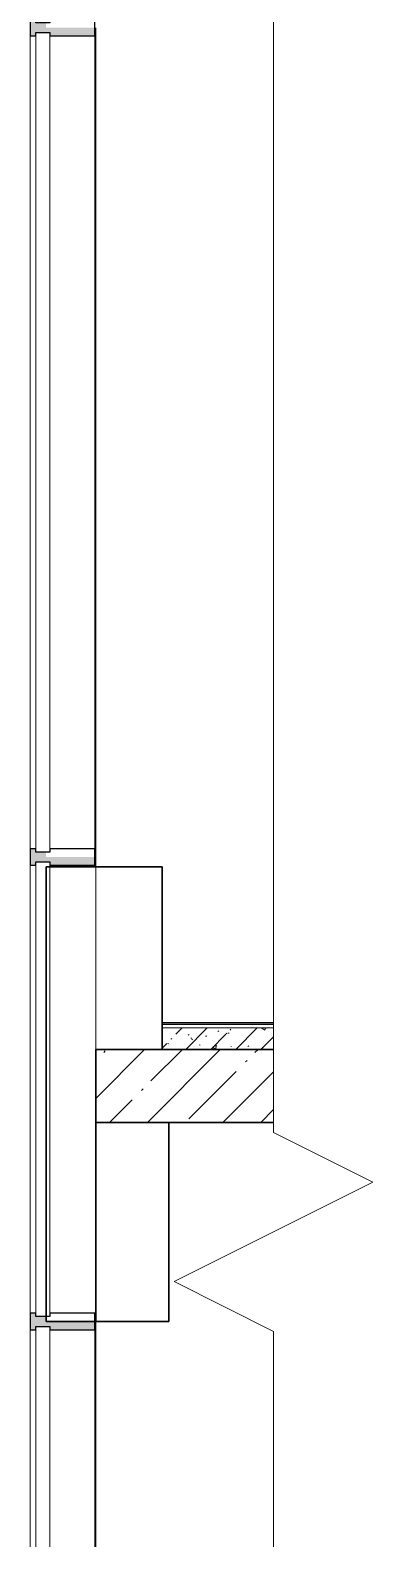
# Model space of a CAD drawing. Header units: millimetres. Extents: x -2128 to 116635, y -18248 to 18481.
# Drawn here: x 114987 to 116021, y 6845 to 11392 of the extents above; entities that cross this region are included whole.
import ezdxf

# ---------------------------------------------------------------- set-up
doc = ezdxf.new("R2010")
doc.units = ezdxf.units.MM
for name, color, linetype, lineweight in [('A-DETL-GENF', 7, 'Continuous', 9), ('A-FLOR-1', 7, 'Continuous', 35), ('A-FLOR-MCUT', 7, 'Continuous', 5), ('A-FLOR-PATT-1', 7, 'Continuous', 5), ('A-GLAZ-1', 7, 'Continuous', 5), ('A-GLAZ-CURT-1', 7, 'Continuous', 5), ('A-GLAZ-CWMG', 7, 'Continuous', 9), ('A-GLAZ-CWMG-1', 7, 'Continuous', 25), ('A-WALL', 7, 'Continuous', 5), ('A-WALL-1', 7, 'Continuous', 35), ('I-WALL', 7, 'Continuous', 5), ('I-WALL-1', 7, 'Continuous', 35)]:
    doc.layers.add(name, color=color, linetype=linetype, lineweight=lineweight)

# ---------------------------------------------------------------- blocks, each defined once
blk = doc.blocks.new('PNS_Панель прямоугольная - Нр_Стекло - 42мм-39561845-АР2_Фасад в А-Г копия 1')
at = {"layer": 'A-GLAZ-1'}
for p, q in [((10261, 7485), (10219, 7485)), ((10219, 7485), (10219, 4840)), ((10261, 4840), (10261, 7485)), ((10219, 4840), (10261, 4840))]:
    blk.add_line(p, q, dxfattribs=at)
blk = doc.blocks.new('Прямоугольный импост - Рядовой 50х195-39561523-АР2_Фасад в А-Г копия 1')
at = {"layer": 'A-GLAZ-CWMG'}
for p, q in [((10202, 8925), (10202, 11375)), ((10397, 8925), (10397, 11375))]:
    blk.add_line(p, q, dxfattribs=at)
blk = doc.blocks.new('Прямоугольный импост - Рядовой 50х195-39561515-АР2_Фасад в А-Г копия 1')
at = {"layer": 'A-GLAZ-CWMG'}
blk.add_hatch(color=256, dxfattribs=at).paths.add_polyline_path([(10397, 11375), (10397, 11400), (10250, 11400), (10250, 11415), (10219, 11415), (10219, 11425), (10202, 11425), (10202, 11375), (10219, 11375), (10219, 11385), (10261, 11385), (10261, 11375), (10393.8, 11375)], flags=0)
at = {"layer": 'A-GLAZ-CWMG-1'}
for p, q in [((10219, 11425), (10202, 11425)), ((10202, 11425), (10202, 11375)), ((10219, 11415), (10219, 11425)), ((10397, 11425), (10261, 11425)), ((10261, 11425), (10261, 11415)), ((10397, 11375), (10397, 11425)), ((10202, 11375), (10219, 11375)), ((10261, 11415), (10219, 11415)), ((10219, 11375), (10219, 11385)), ((10219, 11385), (10261, 11385)), ((10261, 11385), (10261, 11375)), ((10261, 11375), (10397, 11375))]:
    blk.add_line(p, q, dxfattribs=at)
blk = doc.blocks.new('PNS_Панель прямоугольная - Нр_Стекло - 42мм-39561829-АР2_Фасад в А-Г копия 1')
at = {"layer": 'A-GLAZ-1'}
for p, q in [((10261, 11385), (10219, 11385)), ((10219, 11385), (10219, 8915)), ((10261, 8915), (10261, 11385)), ((10219, 8915), (10261, 8915))]:
    blk.add_line(p, q, dxfattribs=at)
blk = doc.blocks.new('Прямоугольный импост - Рядовой 50х195-39561525-АР2_Фасад в А-Г копия 1')
at = {"layer": 'A-GLAZ-CWMG'}
for p, q in [((10202, 7525), (10202, 8875)), ((10397, 8870), (10397, 8875))]:
    blk.add_line(p, q, dxfattribs=at)
blk = doc.blocks.new('PNS_Панель прямоугольная - Нр_Стемалит - 42 мм-39561745-АР2_Фасад в А-Г копия 1')
at = {"layer": 'A-GLAZ-1'}
for p, q in [((10261, 8885), (10219, 8885)), ((10219, 8885), (10219, 7515)), ((10261, 7515), (10261, 8885)), ((10219, 7515), (10261, 7515))]:
    blk.add_line(p, q, dxfattribs=at)
blk = doc.blocks.new('Прямоугольный импост - Рядовой 50х195-39561527-АР2_Фасад в А-Г копия 1')
at = {"layer": 'A-GLAZ-CWMG'}
for p, q in [((10202, 4850), (10202, 7475)), ((10397, 4850), (10397, 7475)), ((10230, 4800), (10219, 4800))]:
    blk.add_line(p, q, dxfattribs=at)
blk = doc.blocks.new('DET_L_Линия разрыва - М100-35794277-АР2_Фасад в А-Г копия 1')
at = {"layer": 'A-DETL-GENF'}
for p, q in [((10936.1, 17334.2), (10936.1, 8070)), ((10936.1, 8070), (11236.1, 7920)), ((11236.1, 7920), (10636.1, 7620)), ((10636.1, 7620), (10936.1, 7470)), ((10936.1, 7470), (10936.1, 0))]:
    blk.add_line(p, q, dxfattribs=at)

msp = doc.modelspace()

# ---------------------------------------------------------------- hatches: boundary and pattern name
at = {"layer": 'A-FLOR-PATT-1'}
h = msp.add_hatch(dxfattribs=at)
h.set_pattern_fill('FP_90', color=256, style=0, pattern_type=2)
h.set_pattern_definition([(45, (108537.23, 4946), (-75.4342, 75.4342), [106.68, -17.78, 3.556, -17.78]), (45, (108537.23, 5021.39), (-75.4342, 75.4342), []), (50, (108537.23, 4946), (127.5292, -11.1576), [13.335, -146.685]), (355, (108537.23, 4946), (-24.6697, 133.74), [10.668, -117.348]), (100.451, (108547.85, 4945.07), (102.8597, 122.5818), [11.333, -124.663]), (46.184, (108537.23, 4981.56), (189.7552, -29.4304), [20.003, -220.028]), (96.636, (108553.04, 4979.1), (166.182, 173.1996), [17, -186.995]), (351.184, (108537.23, 4981.56), (166.184, 173.1976), [16.002, -176.022]), (21, (108555.01, 4972.67), (106.1303, -71.586), [13.335, -146.685]), (326, (108555.01, 4972.67), (43.2619, 128.9318), [10.668, -117.348]), (71.451, (108563.85, 4966.7), (149.392, 57.345), [11.333, -124.663]), (37.5, (108537.227, 4946), (2.16223, 59.18836), [3.353, -112.573, 3.353, -115.773, -117.792]), (37.5, (108537.227, 4946), (2.16223, 59.18836), [-235.052, 3.353, -114.44]), (7.5, (108537.23, 4946), (46.77386, 70.12615), [3.353, -64.567, 3.353, -109.906, -44.895]), (7.5, (108537.23, 4946), (46.77386, 70.12615), [-181.178, 3.353, -41.542]), (327.5, (108497.58, 4946), (94.91367, -4.0101), [3.353, -41.097, 3.353, -135.331, -184.023]), (327.5, (108497.58, 4946), (94.91367, -4.0101), [-183.134, 3.353, -180.67]), (317.5, (108479.8, 4946), (103.6906, 17.7988), [3.353, -54.432, 3.353, -88.748, -130.683]), (317.5, (108479.8, 4946), (103.6906, 17.7988), [-149.885, 3.353, -127.33])])
h.paths.add_polyline_path([(115385.2, 8320), (115721.3, 8320), (115721.3, 8385), (115385.2, 8385)], flags=0)
h = msp.add_hatch(dxfattribs=at)
h.set_pattern_fill('FP_88', color=256, style=0, pattern_type=2)
h.set_pattern_definition([(45, (108537.23, 4946), (-114.0493, 114.0493), []), (45, (108651.28, 4946), (-114.0493, 114.0493), [201.612, -40.322, 6.706, -33.617])])
h.paths.add_polyline_path([(115405.2, 8100), (115721.3, 8100), (115721.3, 8320), (115185.2, 8320), (115185.2, 8100)], flags=0)

# ---------------------------------------------------------------- linework, layer by layer
at = {"layer": 'A-FLOR-1'}
for p, q in [((115721.3, 8400), (115385.2, 8400)), ((115385.2, 8400), (115385.2, 8320)), ((115721.3, 8320), (115185.2, 8320)), ((115405.2, 8100), (115721.3, 8100))]:
    msp.add_line(p, q, dxfattribs=at)
at = {"layer": 'A-FLOR-MCUT'}
for p, q in [((115721.3, 8395), (115385.2, 8395)), ((115721.3, 8385), (115385.2, 8385))]:
    msp.add_line(p, q, dxfattribs=at)
at = {"layer": 'A-WALL'}
for p, q in [((115185.2, 8870), (115185.2, 8320)), ((115185.2, 7500), (115185.2, 8100)), ((115185.2, 8100), (115185.2, 7500))]:
    msp.add_line(p, q, dxfattribs=at)
at = {"layer": 'A-WALL-1'}
for p, q in [((115385.2, 8870), (115185.2, 8870)), ((115385.2, 8400), (115385.2, 8870))]:
    msp.add_line(p, q, dxfattribs=at)
at = {"layer": 'I-WALL'}
for p, q in [((115185.2, 11400), (115185.2, 8870)), ((115185.2, 7500), (115185.2, 4800))]:
    msp.add_line(p, q, dxfattribs=at)
at = {"layer": 'I-WALL-1'}
for p, q in [((115185.2, 8870), (115035.2, 8870)), ((115035.2, 8870), (115035.2, 7500)), ((115185.2, 8100), (115185.2, 8320)), ((115405.2, 8100), (115185.2, 8100)), ((115185.2, 8100), (115185.2, 7500)), ((115405.2, 7500), (115405.2, 8100)), ((115405.2, 7500), (115405.2, 8100)), ((115035.2, 7500), (115405.2, 7500))]:
    msp.add_line(p, q, dxfattribs=at)

# ---------------------------------------------------------------- block references
at = {"layer": 'A-DETL-GENF'}
msp.add_blockref('DET_L_Линия разрыва - М100-35794277-АР2_Фасад в А-Г копия 1', (104785.2, 0), dxfattribs=at)
at = {"layer": 'A-GLAZ-CURT-1'}
for name in ['PNS_Панель прямоугольная - Нр_Стекло - 42мм-39561829-АР2_Фасад в А-Г копия 1', 'PNS_Панель прямоугольная - Нр_Стемалит - 42 мм-39561745-АР2_Фасад в А-Г копия 1', 'PNS_Панель прямоугольная - Нр_Стекло - 42мм-39561845-АР2_Фасад в А-Г копия 1']:
    msp.add_blockref(name, (104785.2, 0), dxfattribs=at)
at = {"layer": 'A-GLAZ-CWMG'}
for name, p in [('Прямоугольный импост - Рядовой 50х195-39561515-АР2_Фасад в А-Г копия 1', (104785.2, 0)), ('Прямоугольный импост - Рядовой 50х195-39561523-АР2_Фасад в А-Г копия 1', (104785.2, 0)), ('Прямоугольный импост - Рядовой 50х195-39561515-АР2_Фасад в А-Г копия 1', (104785.2, -2500)), ('Прямоугольный импост - Рядовой 50х195-39561525-АР2_Фасад в А-Г копия 1', (104785.2, 0)), ('Прямоугольный импост - Рядовой 50х195-39561515-АР2_Фасад в А-Г копия 1', (104785.2, -3900)), ('Прямоугольный импост - Рядовой 50х195-39561527-АР2_Фасад в А-Г копия 1', (104785.2, 0))]:
    msp.add_blockref(name, p, dxfattribs=at)

doc.saveas('drawing.dxf')
